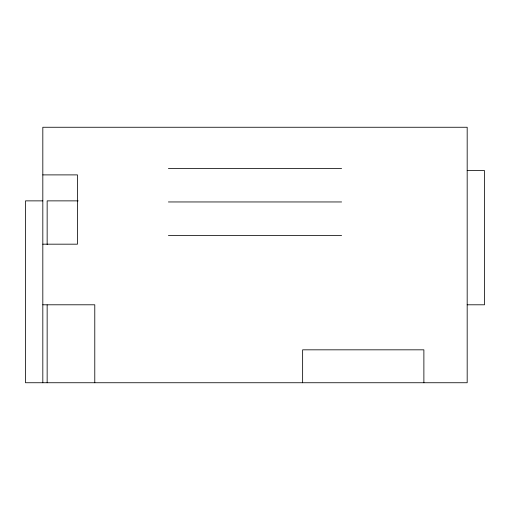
<?xml version="1.0" encoding="UTF-8"?>
<svg xmlns="http://www.w3.org/2000/svg" width="510" height="510" viewBox="0 0 510 510"><rect width="100%" height="100%" fill="white"/><g stroke="black" fill="none" stroke-linecap="round" stroke-linejoin="round"><path stroke-width="0.76" d="M168.396 168.396L341.604 168.396M467.179 170.563L484.5 170.563L484.5 304.795L467.179 304.795M42.821 174.892L77.463 174.892L77.463 244.175L42.821 244.175M42.821 200.87L25.5 200.87L25.5 382.742L467.179 382.742L467.179 127.258L42.821 127.258L42.821 382.742M78.17 200.87L47.149 200.87L47.149 244.551M168.396 201.954L341.604 201.954M168.396 235.512L341.604 235.512M42.821 304.795L94.784 304.795L94.784 382.742M423.88 382.742L423.88 349.828L302.634 349.828L302.634 382.742M47.149 304.91L47.149 382.742"/></g></svg>
